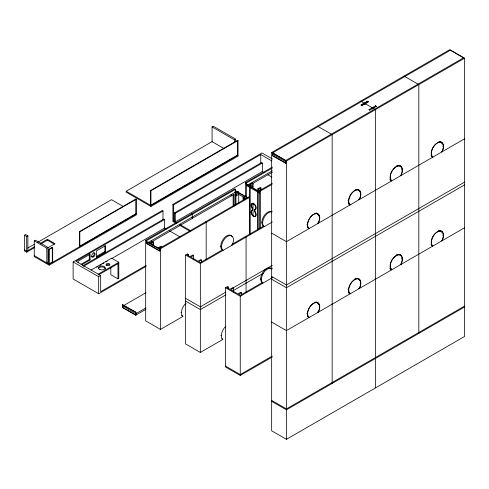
<?xml version="1.0" encoding="UTF-8"?>
<svg xmlns="http://www.w3.org/2000/svg" width="489" height="489" viewBox="0 0 489 489"><rect width="100%" height="100%" fill="white"/><g stroke="black" fill="none" stroke-linecap="round" stroke-linejoin="round"><path stroke-width="0.73" d="M34.456 247.691L26.681 252.183L24.45 250.894L24.45 235.227L25.648 234.537L27.873 235.826L27.873 250.57M223.907 148.479L212.073 141.651L212.073 126.908L213.271 126.211L235.619 139.114L235.619 141.327M24.45 235.227L26.681 236.517L27.873 235.826M34.261 240.894L35.459 240.203L47.995 247.44L47.995 262.183L46.797 262.874L46.797 248.131L34.261 240.894L34.261 256.56L49.187 265.179L136.26 214.909L136.26 199.243L135.863 199.017L79.42 231.603L79.42 246.346L79.817 246.578L79.817 231.829L136.26 199.243M27.751 248.07L34.346 244.262M37.641 242.361L111.516 199.708L123.24 206.474M126.205 191.23L150.942 205.508L238.015 155.239L237.617 155.013L150.545 205.282L150.545 190.539L237.617 140.27L238.015 140.496L238.015 156.162L150.942 206.431L126.205 192.146L126.205 191.23L212.611 141.339M34.566 246.707L26.681 251.26L24.45 249.977M40.349 243.369L47.421 239.286L55.006 243.663L47.934 247.746M40.942 243.95L47.421 240.203L54.371 244.219M46.797 248.131L47.995 247.44M212.073 126.908L234.42 139.805L235.619 139.114M48.79 249.28L52.28 247.269L52.684 247.495L52.684 262.245L52.28 262.012L48.79 264.029L48.79 249.28L49.187 249.512L52.684 247.495M150.545 190.539L150.942 190.765L238.015 140.496M79.42 246.346L135.863 213.76L136.26 213.986L49.187 264.256L34.261 255.637M146.174 266.322L98.668 293.748L73.13 279.005L73.13 261.951L162.195 210.533L162.996 210.991L162.996 219.787M176.162 223.296L172.892 221.407L172.892 204.359L261.957 152.935L272.434 158.986M162.996 210.991L75.923 261.26L100.667 275.545L100.667 291.67L146.18 265.399M172.892 204.359L173.687 204.818L260.759 154.548L271.829 160.942M271.658 152.507L449.788 49.664L464.55 58.191L464.55 336.493L286.42 439.336L271.658 430.809L271.658 152.507L286.42 161.034L464.55 58.191M450.583 50.129L272.452 152.965L272.452 155.734L285.82 163.222L285.82 160.453L272.654 152.855L272.654 155.618L285.82 163.222M81.101 264.249L89.291 259.525L90.092 259.983L90.092 254.225L78.118 261.132L78.118 262.575M273.253 153.888L272.654 154.237L285.82 161.835L286.42 161.492M81.901 264.714L90.092 259.983M96.333 256.493L104.854 251.572L105.655 252.037L105.655 245.582L96.474 250.881L96.474 257.336L105.655 252.037M365.112 102.696L367.502 101.315L368.303 101.779L365.906 103.161L365.112 102.696L365.112 104.084M82.659 265.888L163.791 219.041L164.591 219.506L164.591 228.039L111.822 258.51M174.487 221.407L174.487 212.868L261.554 162.599L262.355 163.063L262.355 171.596L175.288 221.865L175.288 213.332L262.355 163.063M83.46 266.346L164.591 219.506M364.715 104.31L365.827 103.668M173.687 204.818L173.687 220.949L175.007 220.184M91.088 270.02L111.639 258.155L118.784 262.281L118.784 278.406L117.99 278.871L110.807 274.72L110.807 267.116M96.651 267.269L97.971 266.505M99.952 265.362L101.266 264.604M102.586 263.84L103.906 263.076M105.887 261.933L107.207 261.175M186.077 303.082A8.747 5.049 -60 0 0 182.892 316.444L160.441 329.409L145.679 320.888L145.679 240.252L234.744 188.833L235.539 189.292L235.539 190.673L248.051 197.898M245.435 196.107L245.435 182.654L272.355 167.116M145.679 240.252L146.474 240.71L235.539 189.292M245.435 182.654L246.236 183.118L272.397 168.014M463.749 57.726L285.625 160.569L285.625 163.332M146.676 241.982L159.842 249.579L159.842 250.967L146.676 243.363L146.676 241.982L147.275 241.633L159.909 248.932M235.142 205.435L235.142 190.906L235.539 190.673M246.236 183.118L246.236 184.5L246.633 184.267L259.8 191.871L259.8 228.369M146.474 240.71L146.676 243.363M148.411 242.361L235.142 192.287M247.776 184.995L272.41 170.771M249.824 184.267L250.625 184.732L250.625 186.113L249.824 185.649L249.824 184.267L252.22 182.886L253.021 183.351L253.021 187.642M149.029 243.388L233.944 194.359L233.944 206.474M238.332 191.829L237.538 191.364L235.142 192.745L235.942 193.21L238.332 191.829L238.332 193.21M248.388 186.022L250.062 185.05M250.625 184.732L272.41 172.152M150.068 243.247L152.861 241.633L153.656 242.098L153.656 245.765M250.545 185.239L249.427 185.881L249.427 234.598M98.24 274.146L118.784 262.281M150.863 243.705L153.656 242.098M253.021 184.732L250.227 186.346L250.227 234.292M98.24 275.069L118.784 263.204M151.425 244.769L153.656 243.479M251.34 187.079L253.021 186.113M73.13 261.951L98.668 276.701L100.667 275.545M243.125 200.117L243.125 197.354L245.515 195.973L246.315 196.431L246.315 197.813M260.998 187.953L258.608 189.335L258.608 190.722L257.807 190.258L257.807 188.876L260.203 187.495L260.998 187.953L260.998 189.335L258.204 190.948L258.204 229.738M243.125 197.354L243.919 197.813L246.315 196.431M158.051 247.856L160.838 246.242L161.639 246.701L158.846 248.314M258.522 189.842L257.41 190.49L257.41 230.044M243.125 198.736L243.919 199.2L246.713 197.587M159.842 250.967L159.646 248.314L248.712 196.896L249.506 197.354L249.506 234.628M259.8 191.871L259.402 192.104L259.402 190.722L272.355 183.241M159.646 248.314L160.441 248.779L249.506 197.354M259.402 190.722L260.203 191.181L272.018 184.359M159.842 249.579L160.441 249.237M252.526 204.915L253.846 204.157M252.22 208.32A3.386 1.956 60 0 1 251.584 203.779A3.386 1.956 60 0 1 255.252 205.9A3.386 1.956 60 0 1 254.616 209.702L254.616 211.823A3.386 1.956 60 0 1 255.252 216.364A3.386 1.956 60 0 1 251.584 214.243A3.386 1.956 60 0 1 252.22 210.441L252.22 208.32L252.617 208.088A3.386 1.956 60 0 1 251.982 203.552A3.386 1.956 60 0 1 255.649 205.667A3.386 1.956 60 0 1 255.013 209.469L255.013 211.596A3.386 1.956 60 0 1 255.649 216.132A3.386 1.956 60 0 1 251.982 214.017A3.386 1.956 60 0 1 252.617 210.215L252.617 208.088M252.22 210.441L252.617 210.215M254.616 209.702L255.013 209.469M254.616 211.823L255.013 211.596M225.618 326.45A8.747 5.049 -60 0 0 222.801 339.482L200.343 352.447L185.582 343.926L185.582 254.995L187.574 253.846L188.375 254.304L188.375 255.82M188.375 254.304L187.177 254.995L189.97 256.609L192.764 254.995L193.565 255.46L193.565 259.256M193.565 255.46L190.771 257.067L197.953 261.218L200.747 259.604L201.541 260.062L201.541 262.355M122.611 304.806L135.979 312.294L135.979 315.057L122.611 307.569L122.611 304.806L135.979 312.294M201.541 260.062L198.748 261.676L200.343 262.599L222.813 249.628M124.133 305.307L145.905 292.74M232.061 244.286L263.773 225.979M185.582 254.995L200.343 263.522L272.336 221.957M145.881 307.96L135.979 313.675L122.812 306.071M122.611 307.569L135.783 315.173L145.881 309.341M390.277 180.783L391.597 180.019M464.55 138.821L286.42 241.664L271.658 233.143M272.257 357.007L240.252 375.485L225.484 366.964L225.484 287.709L227.483 286.56L228.277 287.019L228.277 288.541M228.277 287.019L227.079 287.709L229.873 289.323L232.666 287.709L233.467 288.174L233.467 291.976M225.826 292.122L200.343 306.829L185.582 298.308M231.7 288.73L272.336 265.27M233.467 288.174L230.674 289.781L237.856 293.932L240.649 292.318L241.444 292.777L241.444 295.063M225.826 294.885L200.343 309.598L185.582 301.071M233.008 290.741L263.149 273.339M271.028 268.791L272.336 268.033M241.444 292.777L238.65 294.39L240.252 295.313L262.715 282.342M225.484 287.709L240.252 296.236L272.257 277.752M464.55 182.134L286.42 284.977L271.658 276.456M464.55 184.903L286.42 287.74L271.658 279.219M390.277 269.708L391.597 268.95M464.55 227.752L286.42 330.595L271.658 322.068M272.257 356.084L240.252 374.562L225.484 366.041M464.55 306.083L286.42 408.926L271.658 400.399M464.55 307.006L286.42 409.843L271.658 401.322M450.381 50.239L463.554 57.843M404.055 76.064L418.822 84.591L418.822 333.406M375.485 105.924L376.286 106.382M443.058 146.046L443.554 146.339M442.857 146.162L443.358 146.449M373.889 107.769L373.089 107.305L373.089 108.686M360.723 101.089L364.274 103.136L364.274 104.518M365.149 103.644L372.251 107.745L372.251 109.126M373.131 108.252L375.485 109.609L375.485 387.911M371.493 108.228L372.294 108.686M369.103 109.609L369.898 110.074M441.335 151.651L441.83 151.938A8.466 4.89 -60 0 0 441.524 142.531A8.466 4.89 -60 0 0 433.217 147.33A8.466 4.89 -60 0 0 432.912 157.091L432.362 156.773M432.264 156.718L432.111 156.633A8.466 4.89 -60 0 1 431.053 155.306M432.05 156.896L432.643 157.244A8.747 5.049 -60 0 1 433.12 147.171A8.747 5.049 -60 0 1 441.622 142.262A8.747 5.049 -60 0 1 442.099 151.786M401.958 169.775L402.453 170.068M401.756 169.891L402.258 170.178M317.385 126.107L332.153 134.628L332.153 383.443M400.497 175.227L400.998 175.514A8.747 5.049 -60 0 0 400.522 165.991A8.747 5.049 -60 0 0 392.019 170.899A8.747 5.049 -60 0 0 391.542 180.973L390.748 180.514A8.747 5.049 -60 0 1 389.941 179.567M400.234 175.38L400.729 175.667A8.466 4.89 -60 0 0 400.424 166.26A8.466 4.89 -60 0 0 392.117 171.058A8.466 4.89 -60 0 0 391.811 180.82L391.011 180.362A8.466 4.89 -60 0 1 389.953 179.035M443.058 234.977L443.554 235.264M442.857 235.093L443.358 235.38M441.598 240.429L442.099 240.716A8.747 5.049 -60 0 0 441.622 231.193A8.747 5.049 -60 0 0 433.12 236.101A8.747 5.049 -60 0 0 432.643 246.169L432.05 245.826M441.335 240.582L441.83 240.869A8.466 4.89 -60 0 0 441.524 231.462A8.466 4.89 -60 0 0 433.217 236.254A8.466 4.89 -60 0 0 432.912 246.022L432.111 245.557A8.466 4.89 -60 0 1 431.053 244.231M358.926 199.231L359.427 199.518A8.747 5.049 -60 0 0 358.95 189.995A8.747 5.049 -60 0 0 350.454 194.903A8.747 5.049 -60 0 0 349.977 204.97L349.177 204.512A8.747 5.049 -60 0 1 348.846 204.213M358.663 199.384L359.164 199.671A8.466 4.89 -60 0 0 358.853 190.264A8.466 4.89 -60 0 0 350.546 195.056A8.466 4.89 -60 0 0 350.24 204.818L349.439 204.359A8.466 4.89 -60 0 1 348.382 203.033M348.217 200.808L348.712 201.095M348.015 200.918L348.516 201.205M262.061 171.431L264.011 172.556M267.917 174.811L271.829 177.067M401.958 258.705L402.453 258.993M401.756 258.822L402.258 259.109M400.497 264.158L400.998 264.445A8.747 5.049 -60 0 0 400.522 254.922A8.747 5.049 -60 0 0 392.019 259.83A8.747 5.049 -60 0 0 391.542 269.904L390.748 269.439A8.747 5.049 -60 0 1 389.941 268.498M400.234 264.311L400.729 264.598A8.466 4.89 -60 0 0 400.424 255.191A8.466 4.89 -60 0 0 392.117 259.983A8.466 4.89 -60 0 0 391.811 269.751L391.011 269.286A8.466 4.89 -60 0 1 389.953 267.96M317.826 222.96L318.327 223.247A8.747 5.049 -60 0 0 317.85 213.724A8.747 5.049 -60 0 0 309.348 218.632A8.747 5.049 -60 0 0 308.877 228.705M317.563 223.112L318.064 223.4A8.466 4.89 -60 0 0 317.752 213.993A8.466 4.89 -60 0 0 309.445 218.785A8.466 4.89 -60 0 0 309.14 228.552L308.388 228.118M257.807 188.876L258.608 189.335M246.236 184.5L259.402 192.104M246.633 185.649L249.427 187.263M250.227 187.727L257.41 191.871M258.204 192.33L259.8 193.253M307.116 224.537L307.612 224.824M306.915 224.647L307.416 224.94M235.142 190.906L236.817 191.871M237.935 192.519L245.264 196.749M243.956 197.379L238.73 194.359L235.942 195.973L235.142 195.514M235.142 194.127L235.942 194.591L238.73 192.978L238.73 203.522M261.841 222.489L262.642 222.947M358.926 288.155L359.427 288.443A8.747 5.049 -60 0 0 358.95 278.919A8.747 5.049 -60 0 0 350.454 283.828A8.747 5.049 -60 0 0 349.977 293.901L349.177 293.443A8.747 5.049 -60 0 1 348.846 293.143M358.663 288.308L359.164 288.596A8.466 4.89 -60 0 0 358.853 279.188A8.466 4.89 -60 0 0 350.546 283.987A8.466 4.89 -60 0 0 350.24 293.748L349.439 293.29A8.466 4.89 -60 0 1 348.382 291.964M348.217 289.732L348.712 290.02M348.015 289.849L348.516 290.136M245.276 236.658L246.077 237.116L246.077 292.214M191.407 213.852L192.208 214.31L192.208 218.461M205.374 221.914L206.169 222.373L206.169 259.647M231.486 244.965L231.988 245.252A8.466 4.89 -60 0 0 231.676 235.845A8.466 4.89 -60 0 0 223.369 240.643A8.466 4.89 -60 0 0 223.063 250.405L222.263 249.946A8.466 4.89 -60 0 1 223.583 238.693A8.466 4.89 -60 0 1 232.293 237M174.487 212.868L175.288 213.332M220.741 246.218L221.541 246.676M173.687 220.949L176.945 222.825M180.203 224.708L190.618 230.716M271.389 277.679L271.89 277.966A8.466 4.89 -60 0 0 272.116 277.526M179.439 225.191L189.915 231.236M317.826 311.884L318.327 312.171A8.747 5.049 -60 0 0 317.85 302.654A8.747 5.049 -60 0 0 309.348 307.557A8.747 5.049 -60 0 0 308.877 317.63L308.327 317.312M260.643 278.932L261.444 279.39M317.563 312.037L318.064 312.324A8.466 4.89 -60 0 0 317.752 302.917A8.466 4.89 -60 0 0 309.445 307.715A8.466 4.89 -60 0 0 309.14 317.477L308.638 317.19M164.298 227.874L166.248 228.999M169.506 230.881L179.921 236.896M307.116 313.461L307.612 313.749M306.915 313.577L307.416 313.865M308.492 317.104L308.339 317.019A8.466 4.89 -60 0 1 307.281 315.692M146.474 243.479L159.646 251.077M79.42 231.603L79.817 231.829M180.936 312.392L181.437 312.685M220.839 335.43L221.34 335.723M182.097 315.986L182.892 316.444M222.153 339.109L222 339.024A8.747 5.049 -60 0 1 221.835 338.883M222.25 339.17L222.801 339.482M440.351 141.682L440.778 142.311M286.42 161.034L286.42 439.336M260.759 154.548L260.759 163.344M260.203 191.181L260.203 228.455M253.021 202.911L253.021 215.887M246.633 184.267L246.633 197.104M243.919 197.813L243.919 199.2M240.252 296.236L240.252 375.485M237.617 140.27L237.617 155.013M235.942 193.21L235.942 204.371M234.42 139.805L234.42 142.757M233.149 194.659L233.149 206.016M231.15 194.591L231.15 195.973M200.343 263.522L200.343 352.447M160.441 248.779L160.441 329.409M151.266 240.71L151.266 242.098M150.942 190.765L150.942 206.431M135.863 199.017L135.863 213.76M135.783 312.41L135.783 315.173M122.812 304.69L122.812 307.453M117.99 263.663L117.99 278.871M104.854 245.839L104.854 251.572M98.668 276.701L98.668 293.748M89.291 253.76L89.291 259.525M52.28 247.269L52.28 262.012M49.187 249.512L49.187 265.179M47.421 239.286L47.421 240.203M26.681 236.517L26.681 252.183M93.784 252.55A2.396 1.388 -60 0 1 93.9 255.099A2.396 1.388 -60 0 1 91.657 256.798M91.266 256.621A2.396 1.388 -60 0 1 91.168 256.517M98.497 268.663A3.386 1.956 0 0 1 102.384 266.933A3.386 1.956 0 0 1 105.178 269.268M106.15 265.289A1.84 1.064 0 0 1 107.843 264.311A1.84 1.064 0 0 1 109.78 265.13M181.767 315.686A8.747 5.049 -60 0 1 181.621 315.515M272.061 211.7A8.466 4.89 -60 0 0 263.712 216.382A8.466 4.89 -60 0 0 263.363 226.211L264.164 226.676A8.466 4.89 -60 0 1 264.133 217.513A8.466 4.89 -60 0 1 272.018 211.841M271.639 268.797A8.466 4.89 -60 0 0 262.984 272.092A8.466 4.89 -60 0 0 262.171 282.66L262.966 283.119A8.466 4.89 -60 0 1 263.595 272.838A8.466 4.89 -60 0 1 272.153 268.968M357.93 189.432A8.747 5.049 -60 0 1 359.88 191.89M316.23 212.984A8.747 5.049 -60 0 1 318.865 215.979M307.459 227.587A8.747 5.049 -60 0 1 307.324 227.385M316.536 301.982A8.747 5.049 -60 0 1 318.779 304.549M308.076 317.172A8.747 5.049 -60 0 1 307.324 316.316M358.205 278.492A8.747 5.049 -60 0 1 359.88 280.82M315.552 213.18A8.466 4.89 -60 0 1 318.37 215.148M307.813 227.605A8.466 4.89 -60 0 1 307.281 226.762M357.673 189.634A8.466 4.89 -60 0 1 358.914 190.502M355.552 189.579A8.466 4.89 -60 0 1 356.108 189.475M358.137 278.773A8.466 4.89 -60 0 1 358.914 279.433M354.99 278.681A8.466 4.89 -60 0 1 355.552 278.51M315.008 302.135A8.466 4.89 -60 0 1 318.37 304.079M438.217 230.777A8.466 4.89 -60 0 1 442.135 232.617M399.702 254.775A8.466 4.89 -60 0 1 400.485 255.429M396.561 254.677A8.466 4.89 -60 0 1 397.117 254.506M399.702 165.844A8.466 4.89 -60 0 1 400.485 166.498M396.561 165.753A8.466 4.89 -60 0 1 397.673 165.478M438.774 141.749A8.466 4.89 -60 0 1 442.135 143.687M399.849 254.531A8.747 5.049 -60 0 1 401.487 256.957M440.406 230.557A8.747 5.049 -60 0 1 442.49 232.868M431.848 245.71A8.747 5.049 -60 0 1 431.622 245.515M440.118 141.547A8.747 5.049 -60 0 1 442.49 143.943M431.848 156.786A8.747 5.049 -60 0 1 431.622 156.584M399.849 165.606A8.747 5.049 -60 0 1 401.487 168.033M367.563 101.235L360.98 105.037L361.86 105.545L368.443 101.743L367.563 101.235M363.516 103.619L361.12 105.001L361.921 105.465L364.311 104.084L363.516 103.619M375.546 105.844L368.963 109.646L369.837 110.153L376.426 106.351L375.546 105.844M93.821 256.725A2.396 1.388 -60 0 0 94.585 253.009A2.396 1.388 -60 0 0 91.743 255.527A2.396 1.388 -60 0 0 93.821 256.725M99.878 269.525A3.386 1.956 0 0 0 105.233 268.143A3.386 1.956 0 0 0 100.483 266.157A3.386 1.956 0 0 0 99.878 269.525M106.944 265.325A1.84 1.064 0 0 0 109.823 264.537A1.84 1.064 0 0 0 107.195 263.492A1.84 1.064 0 0 0 106.944 265.325"/></g></svg>
